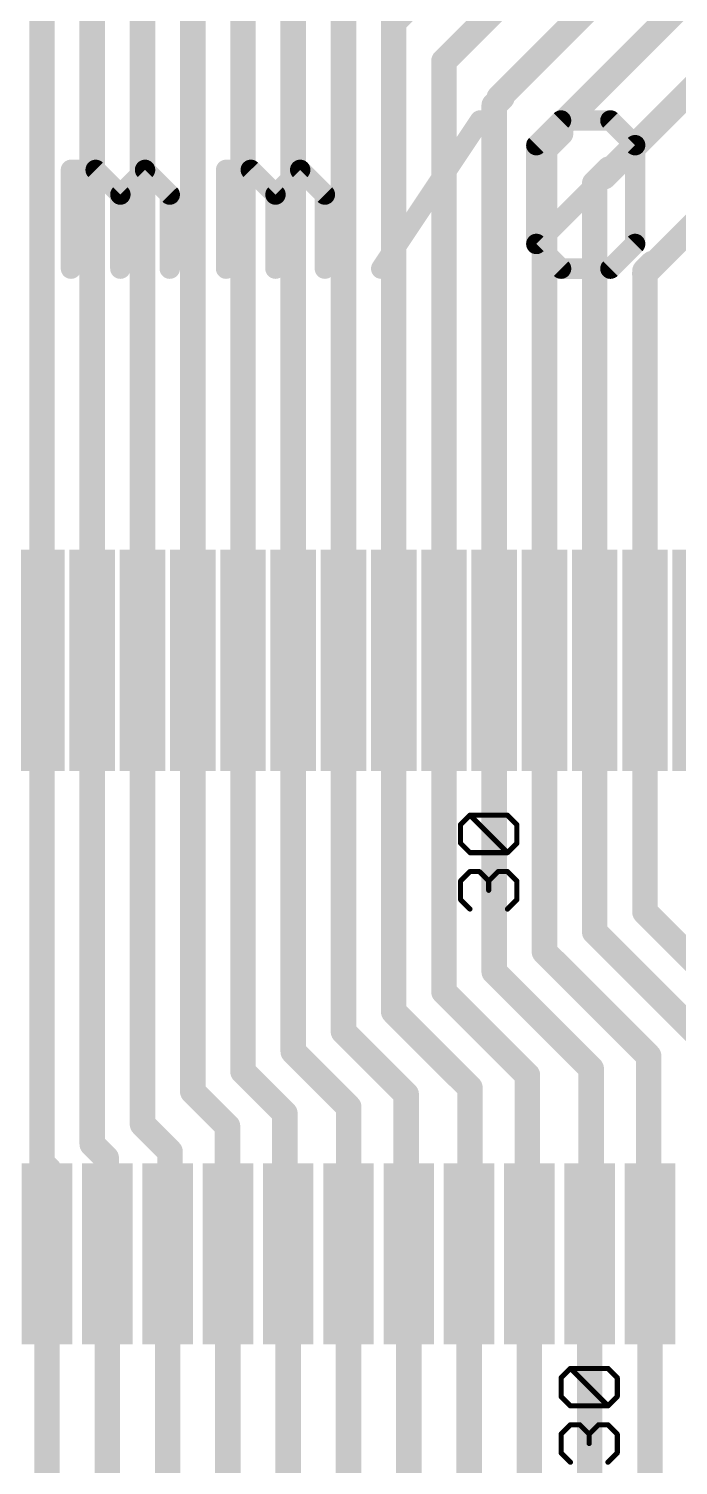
# Model space of a CAD drawing. Extents: x -28 to 28, y -5.2 to 53.3.
# Drawn here: x 0.12 to 6.58, y 17.71 to 32 of the extents above; entities that cross this region are included whole.
import ezdxf

# ---------------------------------------------------------------- set-up
doc = ezdxf.new("R2010")
doc.units = 0
for name, color, linetype in [('1', 12, 'CONTINUOUS'), ('21', 40, 'CONTINUOUS'), ('29', 253, 'CONTINUOUS')]:
    doc.layers.add(name, color=color, linetype=linetype)

# ---------------------------------------------------------------- blocks, each defined once
blk = doc.blocks.new('RECT')
blk.add_solid([(-0.5, -0.5), (0.5, -0.5), (-0.5, 0.5), (0.5, 0.5)])

msp = doc.modelspace()

# ---------------------------------------------------------------- linework, layer by layer
at = {"layer": '1', "const_width": 0.254}
for points in [[(0.25, 25.7175), (0.25, 42.287)], [(0.75, 25.7175), (0.75, 40.374)], [(1.25, 25.7175), (1.25, 37.445)], [(1.75, 25.7175), (1.75, 35.1764)], [(3.75, 32.071), (6.5024, 34.8234)], [(2.25, 25.7175), (2.25, 33.9492)], [(4.25, 31.682), (6.2738, 33.7058)], [(2.75, 25.7175), (2.75, 32.849)], [(4.8006, 31.3182), (6.3246, 32.8422)], [(3.25, 25.7175), (3.25, 32.2568)], [(5.3721, 31.0007), (6.6294, 32.258)], [(3.75, 25.7175), (3.75, 32.071)], [(4.25, 25.7175), (4.25, 31.682)], [(5.9055, 30.5943), (6.9088, 31.5976)], [(4.75, 31.2422), (4.826, 31.3182)], [(4.75, 25.7175), (4.75, 31.2422)], [(4.826, 31.3182), (4.8006, 31.3182)], [(5.25, 30.8024), (5.4102, 30.9626)], [(5.3721, 31.0007), (5.2832, 30.9118)], [(5.4102, 30.9626), (5.3721, 31.0007)], [(6.3373, 29.6545), (7.6962, 31.0134)], [(5.25, 25.7175), (5.25, 30.8024)], [(5.75, 30.4642), (5.8928, 30.607)], [(5.9055, 30.5943), (5.842, 30.5308)], [(5.8928, 30.607), (5.9055, 30.5943)], [(5.75, 25.7175), (5.75, 30.4642)], [(6.3373, 29.6545), (6.2484, 29.5656)], [(6.25, 29.5926), (6.3246, 29.6672)], [(6.3246, 29.6672), (6.3373, 29.6545)], [(6.25, 25.7175), (6.25, 29.5926)], [(0.25, 20.7177), (0.25, 25.7175)], [(0.75, 20.9035), (0.75, 25.7175)], [(1.25, 21.102), (1.25, 25.7175)], [(1.75, 21.4275), (1.75, 25.7175)], [(2.25, 21.626), (2.25, 25.7175)], [(2.75, 21.8245), (2.75, 25.7175)], [(3.25, 22.023), (3.25, 25.7175)], [(3.75, 22.2215), (3.75, 25.7175)], [(4.25, 22.42), (4.25, 25.7175)], [(4.75, 22.6185), (4.75, 25.7175)], [(5.25, 22.817), (5.25, 25.7175)], [(5.75, 23.0155), (5.75, 25.7175)], [(6.25, 25.7175), (6.2484, 25.7191)], [(6.25, 23.214), (6.25, 25.7175)], [(7.493, 21.971), (6.25, 23.214)], [(6.9215, 21.844), (5.75, 23.0155)], [(6.2865, 21.7805), (5.25, 22.817)], [(5.715, 21.6535), (4.75, 22.6185)], [(5.08, 21.59), (4.25, 22.42)], [(4.5085, 21.463), (3.75, 22.2215)], [(3.8735, 21.3995), (3.25, 22.023)], [(3.302, 21.2725), (2.75, 21.8245)], [(6.2865, 19.8755), (6.2865, 21.7805)], [(2.667, 21.209), (2.25, 21.626)], [(5.715, 19.8755), (5.715, 21.6535)], [(4.5085, 19.8205), (4.5085, 21.463)], [(5.08, 19.832), (5.08, 21.59)], [(2.0955, 21.082), (1.75, 21.4275)], [(3.8735, 19.812), (3.8735, 21.3995)], [(2.667, 19.812), (2.667, 21.209)], [(3.302, 19.939), (3.302, 21.2725)], [(1.524, 20.828), (1.25, 21.102)], [(2.0955, 19.939), (2.0955, 21.082)], [(0.889, 20.7645), (0.75, 20.9035)], [(0.889, 20.2565), (0.889, 20.7645)], [(1.524, 19.836), (1.524, 20.828)], [(0.3175, 20.6502), (0.25, 20.7177)], [(0.3175, 19.939), (0.3175, 20.6502)], [(0.9, 20.2455), (0.889, 20.2565)], [(0.9, 19.812), (0.9, 20.2455)], [(0.254, 19.8755), (0.3175, 19.939)], [(2.1, 19.9345), (2.0955, 19.939)], [(2.1, 19.812), (2.1, 19.9345)], [(3.3, 19.937), (3.302, 19.939)], [(3.3, 19.812), (3.3, 19.937)], [(3.9, 19.812), (3.9, 19.902)], [(6.3, 19.812), (6.3, 19.889)], [(0.3, 19.8295), (0.254, 19.8755)], [(0.3, 19.812), (0.3, 19.8295)], [(0.3, 15.702), (0.3, 19.812)], [(0.9, 16.118), (0.9, 19.812)], [(1.5, 19.812), (1.524, 19.836)], [(1.5, 16.28), (1.5, 19.812)], [(2.1, 16.442), (2.1, 19.812)], [(2.7, 19.812), (2.667, 19.812)], [(2.7, 16.604), (2.7, 19.812)], [(3.3, 16.766), (3.3, 19.812)], [(3.9, 19.812), (3.8735, 19.812)], [(3.9, 16.928), (3.9, 19.812)], [(4.5, 19.812), (4.5085, 19.8205)], [(4.5, 17.09), (4.5, 19.812)], [(5.1, 19.812), (5.08, 19.832)], [(5.1, 17.252), (5.1, 19.812)], [(5.7, 19.8605), (5.715, 19.8755)], [(5.7, 19.812), (5.7, 19.8605)], [(5.7, 17.414), (5.7, 19.812)], [(6.3, 19.862), (6.2865, 19.8755)], [(6.3, 19.812), (6.3, 19.862)], [(6.3, 17.576), (6.3, 19.812)]]:
    msp.add_lwpolyline(points, dxfattribs=at)
at = {"layer": '1', "const_width": 0.127}
for points in [[(3.7051, 32.1159, 1), (3.7949, 32.0261)], [(4.3135, 31.682, 1), (4.1865, 31.682)], [(4.2051, 31.7269, 1), (4.2949, 31.6371)], [(4.8135, 31.2422, 1), (4.6865, 31.2422)], [(4.7051, 31.2871, 1), (4.7949, 31.1973)], [(4.8006, 31.3817, 1), (4.8006, 31.2547)], [(4.7557, 31.3631, 1), (4.8455, 31.2733)], [(4.8709, 31.2733, 1), (4.7811, 31.3631)], [(4.826, 31.2547, 1), (4.826, 31.3817)], [(5.417, 31.0456, 1), (5.3272, 30.9558)], [(5.3272, 31.0456, 1), (5.417, 30.9558)], [(5.417, 30.9558, 1), (5.3272, 31.0456)], [(5.4551, 30.9177, 1), (5.3653, 31.0075)], [(5.3653, 30.9177, 1), (5.4551, 31.0075)], [(5.3135, 30.8024, 1), (5.1865, 30.8024)], [(5.2051, 30.8473, 1), (5.2949, 30.7575)], [(5.2383, 30.9567, 1), (5.3281, 30.8669)], [(5.7971, 30.5757, 1), (5.8869, 30.4859)], [(5.9377, 30.6519, 1), (5.8479, 30.5621)], [(5.8606, 30.6392, 1), (5.9504, 30.5494)], [(5.9377, 30.5621, 1), (5.8479, 30.6519)], [(5.9504, 30.5494, 1), (5.8606, 30.6392)], [(5.8606, 30.5494, 1), (5.9504, 30.6392)], [(5.8135, 30.4642, 1), (5.6865, 30.4642)], [(5.7051, 30.5091, 1), (5.7949, 30.4193)], [(6.3695, 29.7121, 1), (6.2797, 29.6223)], [(6.2924, 29.6994, 1), (6.3822, 29.6096)], [(6.3695, 29.6223, 1), (6.2797, 29.7121)], [(6.3822, 29.6096, 1), (6.2924, 29.6994)], [(6.2924, 29.6096, 1), (6.3822, 29.6994)], [(6.2035, 29.6105, 1), (6.2933, 29.5207)], [(6.3135, 29.5926, 1), (6.1865, 29.5926)], [(6.2051, 29.6375, 1), (6.2949, 29.5477)], [(0.3135, 25.7175, 1), (0.1865, 25.7175)], [(0.1865, 25.7175, 1), (0.3135, 25.7175)], [(0.8135, 25.7175, 1), (0.6865, 25.7175)], [(0.6865, 25.7175, 1), (0.8135, 25.7175)], [(1.3135, 25.7175, 1), (1.1865, 25.7175)], [(1.1865, 25.7175, 1), (1.3135, 25.7175)], [(1.8135, 25.7175, 1), (1.6865, 25.7175)], [(1.6865, 25.7175, 1), (1.8135, 25.7175)], [(2.3135, 25.7175, 1), (2.1865, 25.7175)], [(2.1865, 25.7175, 1), (2.3135, 25.7175)], [(2.8135, 25.7175, 1), (2.6865, 25.7175)], [(2.6865, 25.7175, 1), (2.8135, 25.7175)], [(3.3135, 25.7175, 1), (3.1865, 25.7175)], [(3.1865, 25.7175, 1), (3.3135, 25.7175)], [(3.8135, 25.7175, 1), (3.6865, 25.7175)], [(3.6865, 25.7175, 1), (3.8135, 25.7175)], [(4.3135, 25.7175, 1), (4.1865, 25.7175)], [(4.1865, 25.7175, 1), (4.3135, 25.7175)], [(4.8135, 25.7175, 1), (4.6865, 25.7175)], [(4.6865, 25.7175, 1), (4.8135, 25.7175)], [(5.3135, 25.7175, 1), (5.1865, 25.7175)], [(5.1865, 25.7175, 1), (5.3135, 25.7175)], [(5.8135, 25.7175, 1), (5.6865, 25.7175)], [(5.6865, 25.7175, 1), (5.8135, 25.7175)], [(6.2933, 25.764, 1), (6.2035, 25.6742)], [(6.3135, 25.7175, 1), (6.1865, 25.7175)], [(6.1865, 25.7175, 1), (6.3135, 25.7175)], [(6.2051, 25.6726, 1), (6.2949, 25.7624)], [(6.2949, 23.2589, 1), (6.2051, 23.1691)], [(6.1865, 23.214, 1), (6.3135, 23.214)], [(5.7949, 23.0604, 1), (5.7051, 22.9706)], [(5.6865, 23.0155, 1), (5.8135, 23.0155)], [(5.2949, 22.8619, 1), (5.2051, 22.7721)], [(5.1865, 22.817, 1), (5.3135, 22.817)], [(4.7949, 22.6634, 1), (4.7051, 22.5736)], [(4.6865, 22.6185, 1), (4.8135, 22.6185)], [(4.2949, 22.4649, 1), (4.2051, 22.3751)], [(4.1865, 22.42, 1), (4.3135, 22.42)], [(3.7949, 22.2664, 1), (3.7051, 22.1766)], [(3.6865, 22.2215, 1), (3.8135, 22.2215)], [(3.2949, 22.0679, 1), (3.2051, 21.9781)], [(3.1865, 22.023, 1), (3.3135, 22.023)], [(2.7949, 21.8694, 1), (2.7051, 21.7796)], [(2.6865, 21.8245, 1), (2.8135, 21.8245)], [(6.35, 21.7805, 1), (6.223, 21.7805)], [(6.2416, 21.7356, 1), (6.3314, 21.8254)], [(2.2949, 21.6709, 1), (2.2051, 21.5811)], [(5.7785, 21.6535, 1), (5.6515, 21.6535)], [(5.6701, 21.6086, 1), (5.7599, 21.6984)], [(2.1865, 21.626, 1), (2.3135, 21.626)], [(4.572, 21.463, 1), (4.445, 21.463)], [(5.1435, 21.59, 1), (5.0165, 21.59)], [(5.0351, 21.5451, 1), (5.1249, 21.6349)], [(1.7949, 21.4724, 1), (1.7051, 21.3826)], [(1.6865, 21.4275, 1), (1.8135, 21.4275)], [(3.937, 21.3995, 1), (3.81, 21.3995)], [(3.8286, 21.3546, 1), (3.9184, 21.4444)], [(4.4636, 21.4181, 1), (4.5534, 21.5079)], [(2.7305, 21.209, 1), (2.6035, 21.209)], [(2.6221, 21.1641, 1), (2.7119, 21.2539)], [(3.3655, 21.2725, 1), (3.2385, 21.2725)], [(3.2571, 21.2276, 1), (3.3469, 21.3174)], [(1.2949, 21.1469, 1), (1.2051, 21.0571)], [(1.1865, 21.102, 1), (1.3135, 21.102)], [(2.159, 21.082, 1), (2.032, 21.082)], [(2.0506, 21.0371, 1), (2.1404, 21.1269)], [(0.7949, 20.9484, 1), (0.7051, 20.8586)], [(0.6865, 20.9035, 1), (0.8135, 20.9035)], [(0.9525, 20.7645, 1), (0.8255, 20.7645)], [(1.5875, 20.828, 1), (1.4605, 20.828)], [(1.4791, 20.7831, 1), (1.5689, 20.8729)], [(0.2949, 20.7626, 1), (0.2051, 20.6728)], [(0.1865, 20.7177, 1), (0.3135, 20.7177)], [(0.381, 20.6502, 1), (0.254, 20.6502)], [(0.2726, 20.6053, 1), (0.3624, 20.6951)], [(0.8441, 20.7196, 1), (0.9339, 20.8094)], [(0.9339, 20.3014, 1), (0.8441, 20.2116)], [(0.8255, 20.2565, 1), (0.9525, 20.2565)], [(0.9635, 20.2455, 1), (0.8365, 20.2455)], [(0.8551, 20.2006, 1), (0.9449, 20.2904)], [(0.3624, 19.8941, 1), (0.2726, 19.9839)], [(2.1404, 19.9839, 1), (2.0506, 19.8941)], [(2.1635, 19.9345, 1), (2.0365, 19.9345)], [(2.0551, 19.8896, 1), (2.1449, 19.9794)], [(3.3635, 19.937, 1), (3.2365, 19.937)], [(3.2551, 19.9819, 1), (3.3449, 19.8921)], [(3.3469, 19.8941, 1), (3.2571, 19.9839)], [(3.9635, 19.902, 1), (3.8365, 19.902)], [(6.3635, 19.889, 1), (6.2365, 19.889)], [(0.2989, 19.9204, 1), (0.2091, 19.8306)], [(0.2091, 19.9204, 1), (0.2989, 19.8306)], [(0.3635, 19.8295, 1), (0.2365, 19.8295)], [(0.3635, 19.812, 1), (0.2365, 19.812)], [(0.2365, 19.812, 1), (0.3635, 19.812)], [(0.254, 19.939, 1), (0.381, 19.939)], [(0.2551, 19.7846, 1), (0.3449, 19.8744)], [(0.9635, 19.812, 1), (0.8365, 19.812)], [(0.8365, 19.812, 1), (0.9635, 19.812)], [(1.5635, 19.812, 1), (1.4365, 19.812)], [(1.4551, 19.8569, 1), (1.5449, 19.7671)], [(1.4605, 19.836, 1), (1.5875, 19.836)], [(1.5689, 19.7911, 1), (1.4791, 19.8809)], [(2.032, 19.939, 1), (2.159, 19.939)], [(2.1635, 19.812, 1), (2.0365, 19.812)], [(2.0365, 19.812, 1), (2.1635, 19.812)], [(2.667, 19.8755, 1), (2.667, 19.7485)], [(2.6035, 19.812, 1), (2.7305, 19.812)], [(2.7635, 19.812, 1), (2.6365, 19.812)], [(2.7, 19.7485, 1), (2.7, 19.8755)], [(3.3635, 19.812, 1), (3.2365, 19.812)], [(3.2365, 19.812, 1), (3.3635, 19.812)], [(3.2385, 19.939, 1), (3.3655, 19.939)], [(3.8735, 19.8755, 1), (3.8735, 19.7485)], [(3.81, 19.812, 1), (3.937, 19.812)], [(3.9635, 19.812, 1), (3.8365, 19.812)], [(3.8365, 19.812, 1), (3.9635, 19.812)], [(3.9, 19.7485, 1), (3.9, 19.8755)], [(4.5635, 19.812, 1), (4.4365, 19.812)], [(4.4551, 19.8569, 1), (4.5449, 19.7671)], [(4.445, 19.8205, 1), (4.572, 19.8205)], [(4.5534, 19.7756, 1), (4.4636, 19.8654)], [(5.1249, 19.8769, 1), (5.0351, 19.7871)], [(5.0165, 19.832, 1), (5.1435, 19.832)], [(5.1635, 19.812, 1), (5.0365, 19.812)], [(5.0551, 19.7671, 1), (5.1449, 19.8569)], [(5.7635, 19.8605, 1), (5.6365, 19.8605)], [(5.6551, 19.9054, 1), (5.7449, 19.8156)], [(5.7635, 19.812, 1), (5.6365, 19.812)], [(5.6365, 19.812, 1), (5.7635, 19.812)], [(5.6515, 19.8755, 1), (5.7785, 19.8755)], [(5.7599, 19.8306, 1), (5.6701, 19.9204)], [(6.3314, 19.9204, 1), (6.2416, 19.8306)], [(6.223, 19.8755, 1), (6.35, 19.8755)], [(6.3635, 19.862, 1), (6.2365, 19.862)], [(6.3635, 19.812, 1), (6.2365, 19.812)], [(6.2365, 19.812, 1), (6.3635, 19.812)], [(6.2365, 19.812, 1), (6.3635, 19.812)], [(6.2551, 19.8171, 1), (6.3449, 19.9069)]]:
    msp.add_lwpolyline(points, format="xyb", dxfattribs=at)
at = {"layer": '21'}
for points, const_width in [([(3.6255, 29.6164), (4.6085, 31.0909)], 0.2032), ([(5.1691, 30.8451), (5.4148, 31.0909)], 0.2032), ([(5.4148, 31.0909), (5.9063, 31.0909)], 0.2032), ([(5.9063, 31.0909), (6.1521, 30.8451)], 0.2032), ([(5.1691, 29.8621), (5.1691, 30.8451)], 0.2032), ([(5.1691, 29.8621), (6.1521, 30.8451)], 0.2032), ([(6.1521, 30.8451), (6.1521, 29.8621)], 0.2032), ([(0.5383, 29.6164), (0.5383, 30.5994)], 0.2032), ([(0.5383, 30.5994), (0.784, 30.5994)], 0.2032), ([(0.784, 30.5994), (1.0298, 30.3536)], 0.2032), ([(1.0298, 30.3536), (1.2755, 30.5994)], 0.2032), ([(1.2755, 30.5994), (1.5213, 30.3536)], 0.2032), ([(2.0819, 29.6164), (2.0819, 30.5994)], 0.2032), ([(2.0819, 30.5994), (2.3276, 30.5994)], 0.2032), ([(2.3276, 30.5994), (2.5734, 30.3536)], 0.2032), ([(2.5734, 30.3536), (2.8191, 30.5994)], 0.2032), ([(2.8191, 30.5994), (3.0649, 30.3536)], 0.2032), ([(1.0298, 30.3536), (1.0298, 29.6164)], 0.2032), ([(1.5213, 30.3536), (1.5213, 29.6164)], 0.2032), ([(2.5734, 30.3536), (2.5734, 29.6164)], 0.2032), ([(3.0649, 30.3536), (3.0649, 29.6164)], 0.2032), ([(5.4148, 29.6164), (5.1691, 29.8621)], 0.2032), ([(6.1521, 29.8621), (5.9063, 29.6164)], 0.2032), ([(5.9063, 29.6164), (5.4148, 29.6164)], 0.2032), ([(4.4153, 24.0838), (4.5085, 24.1771)], 0.0508), ([(4.5085, 24.1771), (4.8814, 24.1771)], 0.0508), ([(4.8814, 23.8042), (4.5085, 24.1771)], 0.0508), ([(4.8814, 24.1771), (4.9746, 24.0838)], 0.0508), ([(4.4153, 23.8974), (4.4153, 24.0838)], 0.0508), ([(4.9746, 24.0838), (4.9746, 23.8974)], 0.0508), ([(4.5085, 23.8042), (4.4153, 23.8974)], 0.0508), ([(4.9746, 23.8974), (4.8814, 23.8042)], 0.0508), ([(4.8814, 23.8042), (4.5085, 23.8042)], 0.0508), ([(4.4153, 23.5225), (4.5085, 23.6158)], 0.0508), ([(4.5085, 23.6158), (4.6018, 23.6158)], 0.0508), ([(4.6018, 23.6158), (4.695, 23.5225)], 0.0508), ([(4.695, 23.5225), (4.7882, 23.6158)], 0.0508), ([(4.7882, 23.6158), (4.8814, 23.6158)], 0.0508), ([(4.8814, 23.6158), (4.9746, 23.5225)], 0.0508), ([(4.4153, 23.3361), (4.4153, 23.5225)], 0.0508), ([(4.695, 23.5225), (4.695, 23.4293)], 0.0508), ([(4.9746, 23.5225), (4.9746, 23.3361)], 0.0508), ([(4.5085, 23.2429), (4.4153, 23.3361)], 0.0508), ([(4.9746, 23.3361), (4.8814, 23.2429)], 0.0508), ([(5.4153, 18.5783), (5.5085, 18.6716)], 0.0508), ([(5.4153, 18.3919), (5.4153, 18.5783)], 0.0508), ([(5.5085, 18.6716), (5.8814, 18.6716)], 0.0508), ([(5.8814, 18.2987), (5.5085, 18.6716)], 0.0508), ([(5.8814, 18.6716), (5.9746, 18.5783)], 0.0508), ([(5.9746, 18.5783), (5.9746, 18.3919)], 0.0508), ([(5.5085, 18.2987), (5.4153, 18.3919)], 0.0508), ([(5.8814, 18.2987), (5.5085, 18.2987)], 0.0508), ([(5.9746, 18.3919), (5.8814, 18.2987)], 0.0508), ([(5.4153, 18.017), (5.5085, 18.1103)], 0.0508), ([(5.4153, 17.8306), (5.4153, 18.017)], 0.0508), ([(5.5085, 18.1103), (5.6018, 18.1103)], 0.0508), ([(5.6018, 18.1103), (5.695, 18.017)], 0.0508), ([(5.695, 18.017), (5.7882, 18.1103)], 0.0508), ([(5.695, 18.017), (5.695, 17.9238)], 0.0508), ([(5.7882, 18.1103), (5.8814, 18.1103)], 0.0508), ([(5.8814, 18.1103), (5.9746, 18.017)], 0.0508), ([(5.9746, 18.017), (5.9746, 17.8306)], 0.0508), ([(5.5085, 17.7374), (5.4153, 17.8306)], 0.0508), ([(5.9746, 17.8306), (5.8814, 17.7374)], 0.0508)]:
    msp.add_lwpolyline(points, dxfattribs=dict(at, const_width=const_width))
for points, const_width in [([(4.6507, 31.0627, 1), (4.5662, 31.119)], 0.1016), ([(5.4148, 31.1417, 1), (5.4148, 31.0401)], 0.1016), ([(5.4508, 31.0549, 1), (5.3789, 31.1268)], 0.1016), ([(5.9423, 31.1268, 1), (5.8704, 31.0549)], 0.1016), ([(5.9063, 31.0401, 1), (5.9063, 31.1417)], 0.1016), ([(5.2199, 30.8451, 1), (5.1183, 30.8451)], 0.1016), ([(5.1332, 30.881, 1), (5.205, 30.8092)], 0.1016), ([(6.2029, 30.8451, 1), (6.1013, 30.8451)], 0.1016), ([(6.188, 30.8092, 1), (6.1162, 30.881)], 0.1016), ([(6.1162, 30.8092, 1), (6.188, 30.881)], 0.1016), ([(0.5891, 30.5994, 1), (0.4875, 30.5994)], 0.1016), ([(0.5383, 30.6502, 1), (0.5383, 30.5486)], 0.1016), ([(0.8199, 30.6353, 1), (0.7481, 30.5635)], 0.1016), ([(0.784, 30.5486, 1), (0.784, 30.6502)], 0.1016), ([(1.3114, 30.6353, 1), (1.2396, 30.5635)], 0.1016), ([(1.3114, 30.5635, 1), (1.2396, 30.6353)], 0.1016), ([(2.1327, 30.5994, 1), (2.0311, 30.5994)], 0.1016), ([(2.0819, 30.6502, 1), (2.0819, 30.5486)], 0.1016), ([(2.3636, 30.6353, 1), (2.2917, 30.5635)], 0.1016), ([(2.3276, 30.5486, 1), (2.3276, 30.6502)], 0.1016), ([(2.855, 30.6353, 1), (2.7832, 30.5635)], 0.1016), ([(2.855, 30.5635, 1), (2.7832, 30.6353)], 0.1016), ([(1.0806, 30.3536, 1), (0.979, 30.3536)], 0.1016), ([(1.5721, 30.3536, 1), (1.4705, 30.3536)], 0.1016), ([(2.6242, 30.3536, 1), (2.5226, 30.3536)], 0.1016), ([(3.1157, 30.3536, 1), (3.0141, 30.3536)], 0.1016), ([(0.9939, 30.3895, 1), (1.0657, 30.3177)], 0.1016), ([(0.9939, 30.3177, 1), (1.0657, 30.3895)], 0.1016), ([(1.4853, 30.3177, 1), (1.5572, 30.3895)], 0.1016), ([(2.5375, 30.3895, 1), (2.6093, 30.3177)], 0.1016), ([(2.5375, 30.3177, 1), (2.6093, 30.3895)], 0.1016), ([(3.0289, 30.3177, 1), (3.1008, 30.3895)], 0.1016), ([(5.205, 29.8981, 1), (5.1332, 29.8262)], 0.1016), ([(5.1332, 29.8981, 1), (5.205, 29.8262)], 0.1016), ([(5.1183, 29.8621, 1), (5.2199, 29.8621)], 0.1016), ([(6.1013, 29.8621, 1), (6.2029, 29.8621)], 0.1016), ([(6.188, 29.8262, 1), (6.1162, 29.8981)], 0.1016), ([(0.4875, 29.6164, 1), (0.5891, 29.6164)], 0.1016), ([(0.979, 29.6164, 1), (1.0806, 29.6164)], 0.1016), ([(1.4705, 29.6164, 1), (1.5721, 29.6164)], 0.1016), ([(2.0311, 29.6164, 1), (2.1327, 29.6164)], 0.1016), ([(2.5226, 29.6164, 1), (2.6242, 29.6164)], 0.1016), ([(3.0141, 29.6164, 1), (3.1157, 29.6164)], 0.1016), ([(3.5832, 29.6446, 1), (3.6678, 29.5882)], 0.1016), ([(5.4148, 29.6672, 1), (5.4148, 29.5656)], 0.1016), ([(5.3789, 29.5805, 1), (5.4508, 29.6523)], 0.1016), ([(5.8704, 29.6523, 1), (5.9423, 29.5805)], 0.1016), ([(5.9063, 29.5656, 1), (5.9063, 29.6672)], 0.1016), ([(4.5085, 24.1898, 1), (4.5085, 24.1644)], 0.0254), ([(4.5175, 24.186, 1), (4.4996, 24.1681)], 0.0254), ([(4.5175, 24.1681, 1), (4.4996, 24.186)], 0.0254), ([(4.8904, 24.186, 1), (4.8724, 24.1681)], 0.0254), ([(4.8814, 24.1644, 1), (4.8814, 24.1898)], 0.0254), ([(4.428, 24.0838, 1), (4.4026, 24.0838)], 0.0254), ([(4.4063, 24.0928, 1), (4.4243, 24.0749)], 0.0254), ([(4.9873, 24.0838, 1), (4.9619, 24.0838)], 0.0254), ([(4.9656, 24.0749, 1), (4.9836, 24.0928)], 0.0254), ([(4.4243, 23.9064, 1), (4.4063, 23.8884)], 0.0254), ([(4.4026, 23.8974, 1), (4.428, 23.8974)], 0.0254), ([(4.9619, 23.8974, 1), (4.9873, 23.8974)], 0.0254), ([(4.9836, 23.8884, 1), (4.9656, 23.9064)], 0.0254), ([(4.5085, 23.8169, 1), (4.5085, 23.7915)], 0.0254), ([(4.4996, 23.7952, 1), (4.5175, 23.8132)], 0.0254), ([(4.8724, 23.8132, 1), (4.8904, 23.7952)], 0.0254), ([(4.8724, 23.7952, 1), (4.8904, 23.8132)], 0.0254), ([(4.8814, 23.7915, 1), (4.8814, 23.8169)], 0.0254), ([(4.5085, 23.6285, 1), (4.5085, 23.6031)], 0.0254), ([(4.5175, 23.6068, 1), (4.4996, 23.6247)], 0.0254), ([(4.6107, 23.6247, 1), (4.5928, 23.6068)], 0.0254), ([(4.6018, 23.6031, 1), (4.6018, 23.6285)], 0.0254), ([(4.7882, 23.6285, 1), (4.7882, 23.6031)], 0.0254), ([(4.7972, 23.6068, 1), (4.7792, 23.6247)], 0.0254), ([(4.8904, 23.6247, 1), (4.8724, 23.6068)], 0.0254), ([(4.8814, 23.6031, 1), (4.8814, 23.6285)], 0.0254), ([(4.428, 23.5225, 1), (4.4026, 23.5225)], 0.0254), ([(4.4063, 23.5315, 1), (4.4243, 23.5136)], 0.0254), ([(4.7077, 23.5225, 1), (4.6823, 23.5225)], 0.0254), ([(4.686, 23.5315, 1), (4.7039, 23.5136)], 0.0254), ([(4.686, 23.5136, 1), (4.7039, 23.5315)], 0.0254), ([(4.9873, 23.5225, 1), (4.9619, 23.5225)], 0.0254), ([(4.9656, 23.5136, 1), (4.9836, 23.5315)], 0.0254), ([(4.4243, 23.3451, 1), (4.4063, 23.3271)], 0.0254), ([(4.4026, 23.3361, 1), (4.428, 23.3361)], 0.0254), ([(4.6823, 23.4293, 1), (4.7077, 23.4293)], 0.0254), ([(4.9619, 23.3361, 1), (4.9873, 23.3361)], 0.0254), ([(4.9836, 23.3271, 1), (4.9656, 23.3451)], 0.0254), ([(4.4996, 23.2339, 1), (4.5175, 23.2519)], 0.0254), ([(4.8724, 23.2519, 1), (4.8904, 23.2339)], 0.0254), ([(5.428, 18.5783, 1), (5.4026, 18.5783)], 0.0254), ([(5.4063, 18.5873, 1), (5.4243, 18.5694)], 0.0254), ([(5.5085, 18.6843, 1), (5.5085, 18.6589)], 0.0254), ([(5.5175, 18.6805, 1), (5.4996, 18.6626)], 0.0254), ([(5.5175, 18.6626, 1), (5.4996, 18.6805)], 0.0254), ([(5.8904, 18.6805, 1), (5.8724, 18.6626)], 0.0254), ([(5.8814, 18.6589, 1), (5.8814, 18.6843)], 0.0254), ([(5.9873, 18.5783, 1), (5.9619, 18.5783)], 0.0254), ([(5.9656, 18.5694, 1), (5.9836, 18.5873)], 0.0254), ([(5.4243, 18.4009, 1), (5.4063, 18.3829)], 0.0254), ([(5.4026, 18.3919, 1), (5.428, 18.3919)], 0.0254), ([(5.5085, 18.3114, 1), (5.5085, 18.286)], 0.0254), ([(5.4996, 18.2897, 1), (5.5175, 18.3077)], 0.0254), ([(5.8724, 18.3077, 1), (5.8904, 18.2897)], 0.0254), ([(5.8724, 18.2897, 1), (5.8904, 18.3077)], 0.0254), ([(5.8814, 18.286, 1), (5.8814, 18.3114)], 0.0254), ([(5.9619, 18.3919, 1), (5.9873, 18.3919)], 0.0254), ([(5.9836, 18.3829, 1), (5.9656, 18.4009)], 0.0254), ([(5.428, 18.017, 1), (5.4026, 18.017)], 0.0254), ([(5.4063, 18.026, 1), (5.4243, 18.0081)], 0.0254), ([(5.5085, 18.1229, 1), (5.5085, 18.0976)], 0.0254), ([(5.5175, 18.1013, 1), (5.4996, 18.1192)], 0.0254), ([(5.6107, 18.1192, 1), (5.5928, 18.1013)], 0.0254), ([(5.6018, 18.0976, 1), (5.6018, 18.1229)], 0.0254), ([(5.7077, 18.017, 1), (5.6823, 18.017)], 0.0254), ([(5.686, 18.026, 1), (5.7039, 18.0081)], 0.0254), ([(5.686, 18.0081, 1), (5.7039, 18.026)], 0.0254), ([(5.7882, 18.1229, 1), (5.7882, 18.0976)], 0.0254), ([(5.7972, 18.1013, 1), (5.7792, 18.1192)], 0.0254), ([(5.8904, 18.1192, 1), (5.8724, 18.1013)], 0.0254), ([(5.8814, 18.0976, 1), (5.8814, 18.1229)], 0.0254), ([(5.9873, 18.017, 1), (5.9619, 18.017)], 0.0254), ([(5.9656, 18.0081, 1), (5.9836, 18.026)], 0.0254), ([(5.6823, 17.9238, 1), (5.7077, 17.9238)], 0.0254), ([(5.4243, 17.8396, 1), (5.4063, 17.8216)], 0.0254), ([(5.4026, 17.8306, 1), (5.428, 17.8306)], 0.0254), ([(5.4996, 17.7284, 1), (5.5175, 17.7464)], 0.0254), ([(5.8724, 17.7464, 1), (5.8904, 17.7284)], 0.0254), ([(5.9619, 17.8306, 1), (5.9873, 17.8306)], 0.0254), ([(5.9836, 17.8216, 1), (5.9656, 17.8396)], 0.0254)]:
    msp.add_lwpolyline(points, format="xyb", dxfattribs=dict(at, const_width=const_width))

# ---------------------------------------------------------------- block references
at = {"layer": '1', "rotation": 90}
for p, xscale, yscale in [((0.25, 25.7175), 2, 0.25), ((0.75, 25.7175), 2, 0.25), ((1.25, 25.7175), 2, 0.25), ((1.75, 25.7175), 2, 0.25), ((2.25, 25.7175), 2, 0.25), ((2.75, 25.7175), 2, 0.25), ((3.25, 25.7175), 2, 0.25), ((3.75, 25.7175), 2, 0.25), ((4.25, 25.7175), 2, 0.25), ((4.75, 25.7175), 2, 0.25), ((5.25, 25.7175), 2, 0.25), ((5.75, 25.7175), 2, 0.25), ((6.25, 25.7175), 2, 0.25), ((0.3, 19.812), 1.6, 0.3), ((0.9, 19.812), 1.6, 0.3), ((1.5, 19.812), 1.6, 0.3), ((2.1, 19.812), 1.6, 0.3), ((2.7, 19.812), 1.6, 0.3), ((3.3, 19.812), 1.6, 0.3), ((3.9, 19.812), 1.6, 0.3), ((4.5, 19.812), 1.6, 0.3), ((5.1, 19.812), 1.6, 0.3), ((5.7, 19.812), 1.6, 0.3), ((6.3, 19.812), 1.6, 0.3)]:
    msp.add_blockref('RECT', p, dxfattribs=dict(at, xscale=xscale, yscale=yscale))
at = {"layer": '29', "rotation": 90}
for p, xscale, yscale in [((0.25, 25.7175), 2.2032, 0.4532), ((0.75, 25.7175), 2.2032, 0.4532), ((1.25, 25.7175), 2.2032, 0.4532), ((1.75, 25.7175), 2.2032, 0.4532), ((2.25, 25.7175), 2.2032, 0.4532), ((2.75, 25.7175), 2.2032, 0.4532), ((3.25, 25.7175), 2.2032, 0.4532), ((3.75, 25.7175), 2.2032, 0.4532), ((4.25, 25.7175), 2.2032, 0.4532), ((4.75, 25.7175), 2.2032, 0.4532), ((5.25, 25.7175), 2.2032, 0.4532), ((5.75, 25.7175), 2.2032, 0.4532), ((6.25, 25.7175), 2.2032, 0.4532), ((6.75, 25.7175), 2.2032, 0.4532), ((0.3, 19.812), 1.8032, 0.5032), ((0.9, 19.812), 1.8032, 0.5032), ((1.5, 19.812), 1.8032, 0.5032), ((2.1, 19.812), 1.8032, 0.5032), ((2.7, 19.812), 1.8032, 0.5032), ((3.3, 19.812), 1.8032, 0.5032), ((3.9, 19.812), 1.8032, 0.5032), ((4.5, 19.812), 1.8032, 0.5032), ((5.1, 19.812), 1.8032, 0.5032), ((5.7, 19.812), 1.8032, 0.5032), ((6.3, 19.812), 1.8032, 0.5032)]:
    msp.add_blockref('RECT', p, dxfattribs=dict(at, xscale=xscale, yscale=yscale))

doc.saveas('drawing.dxf')
